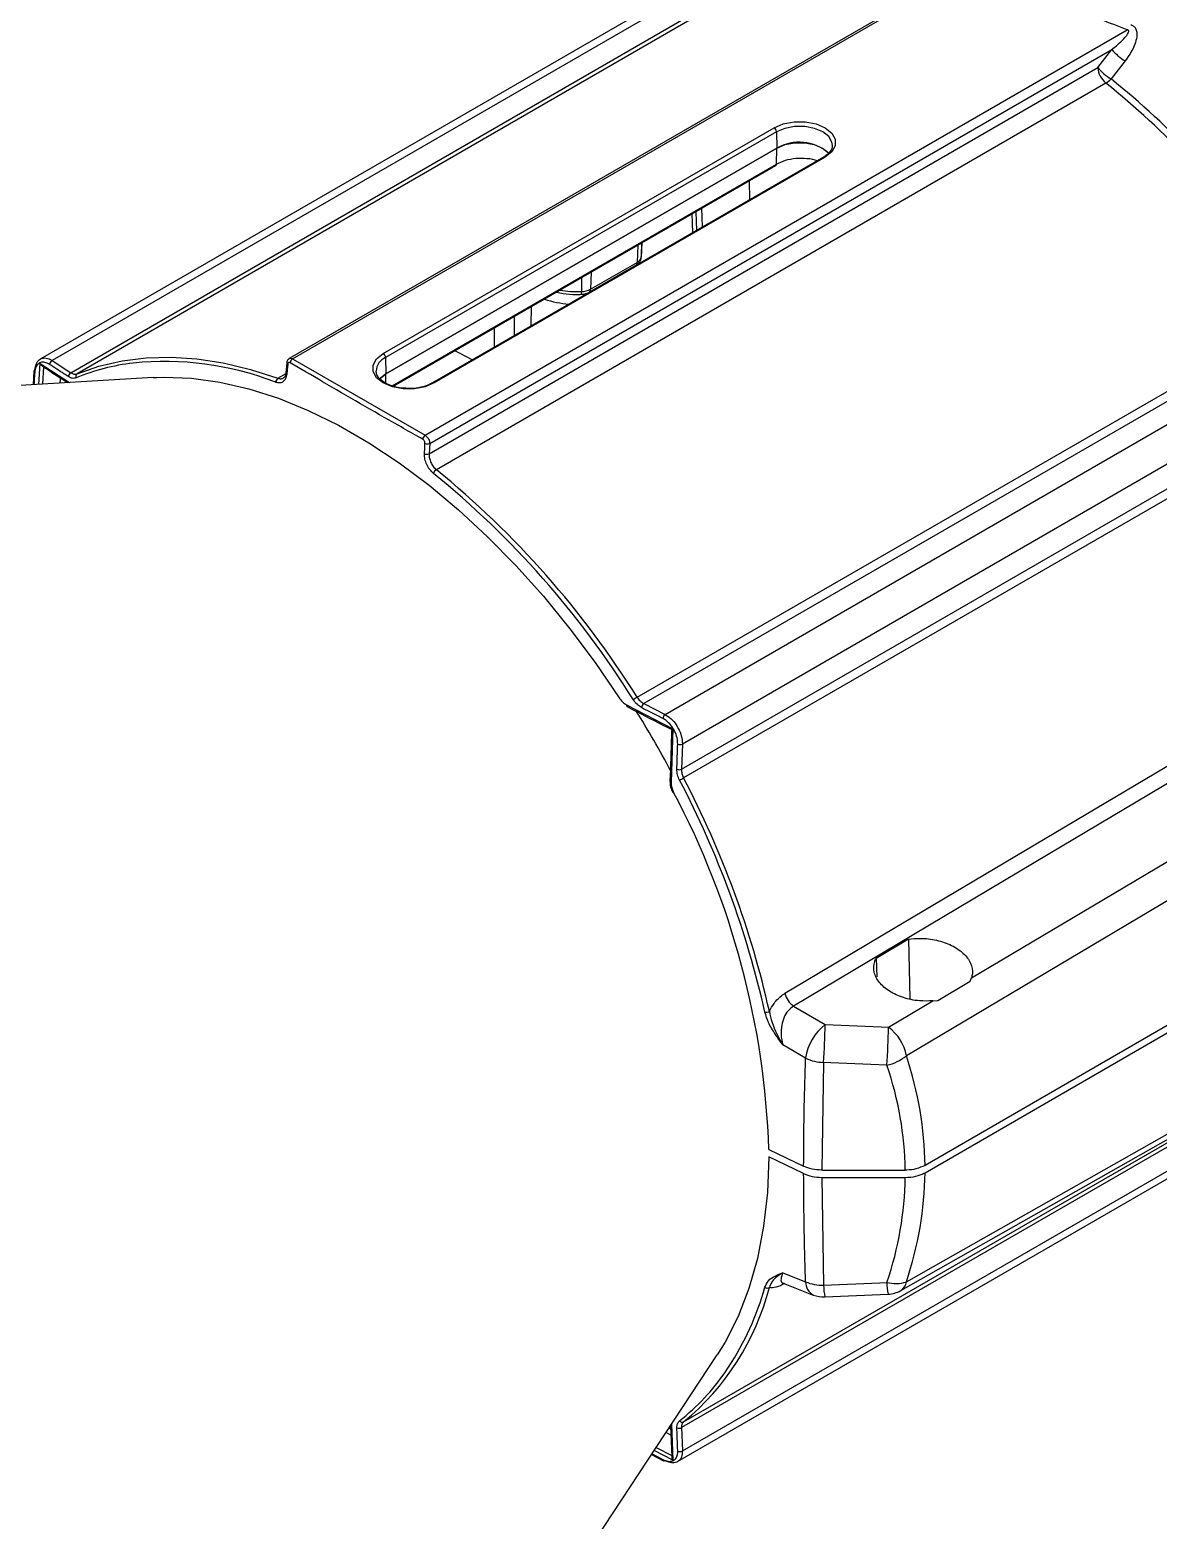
# Model space of a CAD drawing. Extents: x 2 to 136, y 1 to 99.
# Drawn here: x 94.24 to 99.27, y 77.63 to 84.27 of the extents above; entities that cross this region are included whole.
import ezdxf

# ---------------------------------------------------------------- set-up
doc = ezdxf.new("R2010")
doc.units = 0
doc.header["$MEASUREMENT"] = 0
doc.layers.add('OBJECT', color=7, linetype='CONTINUOUS')

msp = doc.modelspace()

# ---------------------------------------------------------------- linework, layer by layer
at = {"layer": 'OBJECT'}
for p, q in [((98.5044, 84.5978), (95.3981, 82.8046)), ((95.4133, 82.8032), (98.5422, 84.6095)), ((97.2123, 84.4899), (94.2886, 82.8021)), ((97.2088, 84.451), (94.3415, 82.7958)), ((94.4253, 82.7413), (97.1952, 84.3404)), ((97.2238, 84.3361), (94.4527, 82.7364)), ((96.0035, 82.4626), (99.1324, 84.2688)), ((96.0239, 82.426), (99.0636, 84.1808)), ((99.0011, 84.1004), (99.0636, 84.1808)), ((99.1225, 84.1303), (99.0599, 84.05)), ((96.0217, 82.3804), (99.0011, 84.1004)), ((99.0369, 84.0313), (96.0536, 82.3091)), ((95.8171, 82.8269), (97.5587, 83.8323)), ((97.5693, 83.8143), (95.8277, 82.8089)), ((97.5693, 83.8143), (97.5709, 83.7423)), ((95.8293, 82.7369), (97.5709, 83.7423)), ((97.5709, 83.7417), (95.8293, 82.7363)), ((97.5693, 83.6708), (97.5709, 83.7417)), ((95.8574, 82.6825), (97.5693, 83.6708)), ((95.8626, 82.6808), (97.5662, 83.6643)), ((97.7786, 83.7018), (96.037, 82.6964)), ((97.7861, 83.7011), (96.0445, 82.6957)), ((97.451, 83.5127), (97.4485, 83.5963)), ((97.1967, 83.3659), (97.1935, 83.4491)), ((97.2099, 83.4586), (97.2131, 83.3754)), ((97.2397, 83.3907), (97.2363, 83.4738)), ((96.9695, 83.3198), (96.9668, 83.2566)), ((96.9674, 83.2636), (96.9698, 83.3199)), ((96.9507, 83.3089), (96.9483, 83.2331)), ((96.9668, 83.2566), (96.9674, 83.2636)), ((96.7348, 83.1002), (96.9419, 83.2198)), ((96.7412, 83.1136), (96.9483, 83.2331)), ((96.7436, 83.1893), (96.7412, 83.1136)), ((96.7007, 83.1646), (96.7005, 83.1029)), ((96.4, 82.991), (96.4, 82.906)), ((96.4756, 82.9496), (96.4782, 83.0361)), ((96.3124, 82.8554), (96.3124, 82.9404)), ((96.9485, 81.2956), (99.7196, 82.8954)), ((99.7482, 82.8666), (96.9783, 81.2675)), ((97.0726, 81.2192), (99.9398, 82.8744)), ((94.2823, 82.6896), (94.2884, 82.7829)), ((94.2884, 82.7829), (94.4197, 82.6977)), ((94.3415, 82.7958), (94.4253, 82.7413)), ((95.387, 82.7862), (95.3828, 82.7416)), ((95.4133, 82.8032), (96.0035, 82.4626)), ((95.8277, 82.8089), (95.8293, 82.7369)), ((94.7923, 82.7198), (94.1508, 82.6818)), ((94.2605, 82.7477), (94.2566, 82.688)), ((94.3034, 82.7675), (94.2982, 82.6905)), ((94.7923, 82.7198), (94.8088, 82.7206)), ((95.3476, 82.7167), (95.3848, 82.7381)), ((95.8284, 82.6945), (95.8293, 82.7363)), ((100.0197, 82.7441), (97.1498, 81.0873)), ((94.4027, 82.7031), (94.4023, 82.6967)), ((95.3388, 82.6986), (95.3336, 82.7004)), ((97.1459, 80.9751), (99.916, 82.5742)), ((99.9265, 82.5361), (97.1553, 80.9364)), ((96.0239, 82.426), (96.0217, 82.3804)), ((96.9008, 81.2617), (97.1076, 81.1554)), ((96.9783, 81.2675), (97.0726, 81.2192)), ((97.1076, 81.1554), (97.0998, 80.9157)), ((101.5431, 81.1229), (98.2311, 79.2109)), ((97.1498, 81.0873), (97.1459, 80.9751)), ((98.2311, 79.1782), (101.5431, 81.0902)), ((98.1568, 80.2181), (98.0127, 80.1329)), ((98.1568, 80.2181), (98.1627, 79.9525)), ((98.0127, 80.1329), (98.0158, 80.05)), ((98.2883, 79.9457), (98.4321, 80.0306)), ((98.4321, 80.0306), (98.4381, 80.0456)), ((98.068, 79.8259), (98.2662, 79.9435)), ((98.2662, 79.9435), (98.2883, 79.9457)), ((97.6456, 79.9198), (97.7861, 79.8383)), ((97.6989, 79.6883), (97.597, 79.7476)), ((97.1553, 78.0682), (99.9265, 79.6679)), ((97.7794, 79.6695), (97.7706, 79.1898)), ((99.916, 79.642), (97.1459, 78.0429)), ((97.1498, 77.9389), (100.0197, 79.5957)), ((97.1287, 77.8914), (100.0523, 79.5792)), ((97.5354, 79.2817), (97.6903, 79.2066)), ((97.5532, 79.2726), (97.5536, 79.2729)), ((97.6903, 79.174), (97.5354, 79.249)), ((97.7706, 79.1898), (98.1427, 79.1898)), ((97.7706, 79.1571), (98.1427, 79.1571)), ((97.7706, 79.1571), (97.7794, 78.6774)), ((97.597, 78.7327), (97.6989, 78.6925)), ((97.5109, 78.6461), (97.5177, 78.6686)), ((97.5991, 78.6865), (97.7334, 78.6333)), ((92.9479, 71.7573), (97.3054, 78.3665)), ((97.0988, 78.0096), (97.0773, 78.0206)), ((97.0909, 78.0411), (97.0978, 78.0376)), ((97.0973, 78.0508), (97.1023, 77.9135)), ((97.102, 78.0579), (97.1076, 77.8983)), ((97.1459, 78.0429), (97.1498, 77.9389)), ((97.1076, 77.8983), (97.0247, 77.9407)), ((97.0335, 77.954), (97.1028, 77.9186)), ((97.0125, 77.9223), (97.0659, 77.8948)), ((97.0146, 77.9255), (97.0627, 77.9009))]:
    msp.add_line(p, q, dxfattribs=at)
at = {"layer": 'OBJECT', "flags": 128}
for points in [[(97.5587, 83.8323), (97.5994, 83.8494), (97.6473, 83.8584), (97.6976, 83.8584), (97.7454, 83.8494), (97.7861, 83.8323), (97.8157, 83.8088), (97.8312, 83.7812), (97.8312, 83.7522), (97.8157, 83.7246), (97.7861, 83.7011)], [(97.8182, 83.7541), (97.8164, 83.7679), (97.8023, 83.793), (97.7755, 83.8143), (97.7386, 83.8298), (97.6952, 83.8379), (97.6496, 83.8379), (97.6062, 83.8298), (97.5693, 83.8143)], [(97.5709, 83.7423), (97.6073, 83.7576), (97.65, 83.7656), (97.6949, 83.7656), (97.7376, 83.7576), (97.7739, 83.7423), (97.8003, 83.7214), (97.8018, 83.7196)], [(94.4527, 82.7364), (94.5505, 82.7709), (94.6532, 82.7949), (94.7605, 82.8083), (94.8717, 82.8112), (94.9866, 82.8034), (95.1045, 82.7849), (95.2251, 82.756), (95.3476, 82.7167)], [(96.0445, 82.6957), (96.0038, 82.6786), (95.956, 82.6696), (95.9057, 82.6696), (95.8578, 82.6786), (95.8171, 82.6957), (95.7876, 82.7192), (95.772, 82.7468), (95.772, 82.7758), (95.7876, 82.8034), (95.8171, 82.8269)], [(96.2134, 82.7983), (96.1591, 82.8275), (96.1366, 82.839)], [(94.8088, 82.7206), (94.8401, 82.7216), (94.9624, 82.7171), (95.0885, 82.7), (95.2178, 82.6702), (95.3496, 82.628), (95.4832, 82.5736), (95.6179, 82.5072), (95.7529, 82.4292), (95.8876, 82.3401), (96.0212, 82.2403), (96.153, 82.1304), (96.2823, 82.0108), (96.4084, 81.8824), (96.5307, 81.7456), (96.6484, 81.6014), (96.7611, 81.4504), (96.868, 81.2934)], [(95.3913, 82.7798), (95.3889, 82.7547), (95.3871, 82.7353)], [(95.8293, 82.7363), (95.8029, 82.7153), (95.8013, 82.7134)], [(95.8015, 82.7143), (95.8029, 82.7159), (95.8293, 82.7369)], [(96.0007, 82.381), (96.0019, 82.4068), (96.0029, 82.4267)], [(97.607, 79.9772), (97.6943, 80.0291), (98.0438, 80.237), (99.4415, 81.0683), (100.5023, 81.6994)], [(101.4924, 81.6861), (101.3278, 81.5883), (100.6225, 81.1692), (98.148, 79.6989)], [(100.5407, 81.6431), (99.6892, 81.1362), (98.7797, 80.5948), (97.6456, 79.9198)], [(98.4381, 80.0456), (98.9787, 80.3664), (99.8894, 80.9069), (100.7253, 81.4031)], [(98.1229, 78.6532), (98.7604, 79.0143), (101.4322, 80.5282)], [(98.148, 78.6922), (98.3243, 78.792), (99.0297, 79.1912), (101.4924, 80.5856)], [(97.7861, 79.8383), (98.0357, 79.8273), (98.068, 79.8259)], [(98.0613, 79.6571), (97.8116, 79.6681), (97.7794, 79.6695)], [(97.5354, 79.249), (97.5289, 79.0907), (97.5119, 78.9396), (97.4844, 78.7965), (97.4465, 78.6622), (97.3984, 78.5376), (97.3405, 78.4233), (97.3054, 78.3665)], [(97.7794, 78.6774), (98.029, 78.6883), (98.0613, 78.6898)], [(97.7849, 78.6247), (97.8906, 78.6293), (98.0667, 78.637)]]:
    msp.add_lwpolyline(points, dxfattribs=at)
at = {"layer": 'OBJECT'}
for centre, radius, start, end in [((99.2445, 84.3323), 0.236, 219.93627, 238.85225), ((99.0985, 84.107), 0.0976, 183.87692, 230.84125), ((99.1822, 84.2521), 0.2362, 219.96129, 238.81637), ((98.9832, 84.1208), 0.1043, 300.93041, 317.26829), ((96.5644, 80.9575), 3.9738, 36.37435, 51.09902), ((96.5491, 80.9482), 3.9616, 36.37434, 51.09902), ((97.5462, 83.8129), 0.0231, 3.54022, 57.32576), ((97.6705, 83.5678), 0.2003, 49.26752, 119.7963), ((97.5568, 83.742), 0.0141, 358.69957, 1.30043), ((97.5623, 83.6701), 0.00709, 303.89165, 5.39652), ((97.7818, 83.6953), 0.00721, 52.84791, 115.84267), ((96.934, 83.2634), 0.0335, 295.31508, 348.32235), ((96.9333, 83.2322), 0.0151, 305.03517, 3.5714), ((96.6988, 83.1925), 0.0897, 271.12076, 298.25022), ((96.7261, 83.1126), 0.0151, 305.03992, 3.57213), ((96.676, 83.4883), 0.442, 251.45763, 265.96998), ((96.6812, 83.5882), 0.4857, 260.8363, 272.28059), ((96.6595, 83.0997), 0.0412, 347.35391, 4.49036), ((94.3524, 82.7765), 0.0221, 119.30107, 174.55647), ((94.819, 81.8201), 0.9715, 96.91669, 112.41835), ((94.8416, 81.4191), 1.3726, 68.99494, 95.83692), ((95.3943, 82.7864), 0.00726, 182.07882, 245.33635), ((95.4256, 82.7837), 0.0231, 122.04951, 174.20237), ((95.8556, 82.7438), 0.0708, 113.1895, 175.50199), ((95.8046, 82.8075), 0.0231, 3.54022, 57.32576), ((94.2671, 82.7463), 0.00707, 111.41515, 168.65733), ((94.2671, 82.7477), 0.00686, 179.78464, 242.74374), ((94.4362, 82.722), 0.0222, 119.4257, 174.5047), ((94.4611, 82.7248), 0.0143, 125.86704, 207.87649), ((95.3588, 82.7001), 0.02, 124.00291, 184.29527), ((95.3901, 82.7419), 0.00725, 181.75247, 245.34367), ((95.8152, 82.7366), 0.0141, 358.69957, 1.30043), ((96.0402, 82.6899), 0.0072, 52.81917, 116.20292), ((96.0165, 82.4429), 0.0236, 123.55698, 174.48294), ((96.0142, 82.4498), 0.0257, 244.04693, 292.28607), ((96.0119, 82.4042), 0.0257, 244.05813, 292.2876), ((96.0686, 82.2848), 0.0286, 121.67949, 163.17561), ((93.4498, 79.1076), 4.1064, 32.01679, 50.87087), ((93.449, 79.1074), 4.1273, 32.01678, 50.87088), ((96.9084, 81.2603), 0.00779, 169.74044, 233.94408), ((97.0503, 81.1198), 0.2031, 120.07283, 125.74787), ((96.9928, 81.2478), 0.0245, 126.2198, 175.66333), ((93.1339, 78.8603), 4.4897, 28.01867, 31.9602), ((97.0872, 81.1994), 0.0245, 126.34867, 175.74762), ((97.1397, 81.1101), 0.025, 245.30844, 293.80734), ((97.1358, 80.9978), 0.0249, 245.40081, 293.94718), ((97.0591, 81.1036), 0.193, 293.94228, 299.91653), ((93.3755, 78.9567), 4.2468, 12.73962, 27.64637), ((93.3743, 78.9558), 4.2684, 12.73963, 27.64637), ((97.1022, 80.9229), 0.00761, 186.88717, 251.41292), ((93.8846, 79.1592), 3.6528, 1.92232, 27.96007), ((97.7042, 80.001), 0.1001, 193.76493, 234.14742), ((97.5217, 79.926), 0.033, 263.11709, 298.80294), ((97.9265, 79.6563), 0.2298, 127.64312, 171.98633), ((94.4898, 79.8845), 3.2966, 356.2602, 359.19666), ((94.7701, 79.8722), 3.2982, 356.2609, 359.19597), ((97.9502, 79.663), 0.201, 10.28769, 54.1408), ((97.7814, 79.8593), 0.1898, 244.23472, 269.39999), ((98.017, 79.8598), 0.2074, 282.30863, 309.14358), ((96.4258, 78.9557), 1.1489, 309.42092, 345.40283), ((97.5295, 78.6831), 0.0187, 230.90877, 295.40717), ((97.7723, 78.8618), 0.1846, 246.55211, 272.19887), ((97.7644, 78.6911), 0.0655, 178.74874, 241.77852), ((98.0364, 78.6775), 0.257, 180.02001, 191.85948), ((98.1006, 78.837), 0.1524, 255.04527, 288.1259), ((98.3181, 78.6898), 0.2569, 180.0177, 191.86084), ((98.0937, 78.6995), 0.0548, 302.16617, 352.27059), ((96.2727, 79.0181), 1.293, 325.80387, 343.27684), ((97.7794, 78.7495), 0.125, 248.41087, 272.51425), ((98.0613, 78.7619), 0.125, 272.51428, 299.52987), ((96.5297, 78.8497), 0.9857, 308.06301, 325.506), ((97.1495, 78.0813), 0.0143, 212.29097, 294.12556), ((97.1349, 78.0618), 0.0219, 244.53825, 300.33376), ((97.1387, 77.9577), 0.0219, 244.48239, 300.4686), ((97.0694, 77.9004), 0.00673, 176.29033, 238.11754), ((97.0682, 77.9013), 0.00696, 250.00914, 309.07029)]:
    msp.add_arc(centre, radius, start, end, dxfattribs=at)
for centre, major_axis, ratio, start_param, end_param in [((93.8012, 79.2456), (4.4298, -0.0781), 0.588782, 0.016641, 0.204544), ((93.8012, 79.1734), (4.3416, 0), 0.577382, 0.006515, 0.194163), ((93.8012, 79.1734), (4.3416, 0), 0.577382, 6.089022, 6.276671), ((93.8012, 79.2456), (4.4298, -0.0781), 0.588782, 6.099403, 6.287306)]:
    msp.add_ellipse(centre, major_axis=major_axis, ratio=ratio, start_param=start_param, end_param=end_param, dxfattribs=at)
for points, knots in [([(99.1324, 84.2688), (99.0529, 84.2993), (98.8916, 84.3612), (98.6927, 84.4778), (98.5904, 84.5673), (98.5422, 84.6095)], [0, 0, 0, 0, 0.339274, 0.688484, 1, 1, 1, 1]), ([(99.0636, 84.1808), (99.0769, 84.1922), (99.1037, 84.215), (99.1299, 84.2413), (99.138, 84.2587), (99.1389, 84.2624), (99.1385, 84.2653), (99.1374, 84.267), (99.1355, 84.2682), (99.1337, 84.2687), (99.1326, 84.2688), (99.1324, 84.2688)], [0, 0, 0, 0, 0.41911, 0.839951, 0.880199, 0.924728, 0.942601, 0.960653, 0.976828, 0.994027, 1, 1, 1, 1]), ([(99.1488, 84.2919), (99.1536, 84.2896), (99.1632, 84.2851), (99.1724, 84.271), (99.1768, 84.2491), (99.1707, 84.2106), (99.1507, 84.1689), (99.1301, 84.1407), (99.1225, 84.1303)], [0, 0, 0, 0, 0.0872967, 0.1745381, 0.2847023, 0.4644366, 0.8023505, 1, 1, 1, 1]), ([(97.8177, 83.754), (97.8178, 83.7532), (97.8194, 83.7452), (97.8123, 83.7311), (97.7974, 83.7137), (97.7837, 83.705), (97.7786, 83.7018)], [0, 0, 0, 0, 0.046585, 0.450237, 0.79722, 1, 1, 1, 1]), ([(97.5693, 83.6708), (97.582, 83.6769), (97.6074, 83.6891), (97.6561, 83.6981), (97.7047, 83.6972), (97.7382, 83.6924), (97.7506, 83.686), (97.7509, 83.6858)], [0, 0, 0, 0, 0.248163, 0.496312, 0.74493, 0.993995, 1, 1, 1, 1]), ([(96.9419, 83.2198), (96.9467, 83.2231), (96.9561, 83.2297), (96.9643, 83.2427), (96.966, 83.2517), (96.9667, 83.2551)], [0, 0, 0, 0, 0.387199, 0.769357, 1, 1, 1, 1]), ([(96.5896, 83.1005), (96.5991, 83.0983), (96.6272, 83.092), (96.665, 83.0899), (96.6923, 83.0905), (96.6997, 83.0906)], [0, 0, 0, 0, 0.2698527, 0.8014843, 1, 1, 1, 1]), ([(96.6997, 83.0906), (96.7049, 83.0911), (96.7175, 83.0921), (96.7284, 83.0972), (96.7348, 83.1002)], [0, 0, 0, 0, 0.415536, 1, 1, 1, 1]), ([(94.3303, 82.7786), (94.3233, 82.7823), (94.3092, 82.7897), (94.2898, 82.7882), (94.2746, 82.7774), (94.2662, 82.7604), (94.2645, 82.7468), (94.2639, 82.7416)], [0, 0, 0, 0, 0.216835, 0.433686, 0.650167, 0.866491, 1, 1, 1, 1]), ([(94.2646, 82.7529), (94.266, 82.7625), (94.2687, 82.7817), (94.2829, 82.8005), (94.3025, 82.8087), (94.3233, 82.8061), (94.3365, 82.7986), (94.3415, 82.7958)], [0, 0, 0, 0, 0.216844, 0.433701, 0.650256, 0.866699, 1, 1, 1, 1]), ([(94.2985, 82.7707), (94.2968, 82.772), (94.2927, 82.7752), (94.2898, 82.78), (94.2884, 82.7828), (94.2884, 82.7829)], [0, 0, 0, 0, 0.420752, 0.990526, 1, 1, 1, 1]), ([(95.3983, 82.8044), (95.3976, 82.804), (95.3944, 82.8027), (95.3906, 82.7977), (95.3876, 82.7917), (95.3874, 82.7876), (95.3874, 82.7861)], [0, 0, 0, 0, 0.104799, 0.458589, 0.806596, 1, 1, 1, 1]), ([(95.4026, 82.786), (95.4014, 82.7866), (95.3991, 82.7877), (95.3958, 82.7874), (95.3932, 82.7855), (95.3917, 82.7828), (95.3914, 82.7806), (95.3913, 82.7798)], [0, 0, 0, 0, 0.217388, 0.434771, 0.652345, 0.870527, 1, 1, 1, 1]), ([(95.3983, 82.8044), (95.3996, 82.8051), (95.4028, 82.8067), (95.4082, 82.8058), (95.412, 82.8039), (95.4133, 82.8032)], [0, 0, 0, 0, 0.3222566, 0.7515743, 1, 1, 1, 1]), ([(95.993, 82.4452), (95.9859, 82.4492), (95.9501, 82.4694), (95.8001, 82.5542), (95.6101, 82.6636), (95.4504, 82.7578), (95.4026, 82.786)], [0, 0, 0, 0, 0.035928, 0.179639, 0.754501, 1, 1, 1, 1]), ([(94.2639, 82.7416), (94.2634, 82.7332), (94.2622, 82.7155), (94.2611, 82.6977), (94.2605, 82.6883)], [0, 0, 0, 0, 0.46806, 1, 1, 1, 1]), ([(94.2985, 82.7706), (94.3048, 82.7665), (94.3425, 82.742), (94.3803, 82.7175), (94.4117, 82.6972)], [0, 0, 0, 0, 0.168213, 1, 1, 1, 1]), ([(94.4141, 82.7241), (94.4075, 82.7285), (94.3795, 82.7466), (94.3516, 82.7647), (94.3303, 82.7786)], [0, 0, 0, 0, 0.2377669, 1, 1, 1, 1]), ([(94.3777, 82.6952), (94.3778, 82.697), (94.3783, 82.7047), (94.3789, 82.7124), (94.3792, 82.7183)], [0, 0, 0, 0, 0.238756, 1, 1, 1, 1]), ([(94.4485, 82.7182), (94.4435, 82.7169), (94.433, 82.7143), (94.4206, 82.7207), (94.4141, 82.7241)], [0, 0, 0, 0, 0.473443, 1, 1, 1, 1]), ([(94.4253, 82.7413), (94.4299, 82.7388), (94.4397, 82.7334), (94.4482, 82.7354), (94.4527, 82.7364)], [0, 0, 0, 0, 0.473398, 1, 1, 1, 1]), ([(95.3871, 82.7353), (95.3858, 82.7284), (95.3832, 82.7145), (95.3721, 82.701), (95.357, 82.6944), (95.3449, 82.6971), (95.3388, 82.6986)], [0, 0, 0, 0, 0.249056, 0.498133, 0.746674, 1, 1, 1, 1]), ([(95.3476, 82.7167), (95.3524, 82.7156), (95.362, 82.7133), (95.3742, 82.7186), (95.3829, 82.7282), (95.385, 82.7379), (95.3859, 82.742)], [0, 0, 0, 0, 0.265909, 0.531792, 0.798426, 1, 1, 1, 1]), ([(95.9353, 82.6718), (95.9236, 82.6718), (95.8976, 82.6719), (95.8596, 82.6803), (95.8255, 82.6943), (95.8008, 82.7127), (95.7869, 82.7317), (95.7861, 82.7435), (95.7857, 82.749)], [0, 0, 0, 0, 0.1458855, 0.3238934, 0.5006526, 0.6755841, 0.8497407, 1, 1, 1, 1]), ([(96.037, 82.6964), (96.0318, 82.6936), (96.0165, 82.6855), (95.985, 82.6762), (95.9546, 82.6709), (95.9379, 82.6717), (95.9353, 82.6718)], [0, 0, 0, 0, 0.190836, 0.56029, 0.93229, 1, 1, 1, 1]), ([(96.0035, 82.4626), (96.0059, 82.4609), (96.0106, 82.4576), (96.0169, 82.4497), (96.0215, 82.4406), (96.0237, 82.4323), (96.0239, 82.4277), (96.0239, 82.426)], [0, 0, 0, 0, 0.218059, 0.436117, 0.654231, 0.872516, 1, 1, 1, 1]), ([(96.0029, 82.4267), (96.0029, 82.4282), (96.0028, 82.4313), (96.0011, 82.4361), (95.9985, 82.4405), (95.9956, 82.4436), (95.9937, 82.4448), (95.993, 82.4452)], [0, 0, 0, 0, 0.219082, 0.438182, 0.656825, 0.874764, 1, 1, 1, 1]), ([(96.0412, 82.2931), (96.0354, 82.2985), (96.0237, 82.3093), (96.0104, 82.332), (96.0015, 82.3571), (96.0009, 82.373), (96.0007, 82.381)], [0, 0, 0, 0, 0.24726, 0.494506, 0.742148, 1, 1, 1, 1]), ([(96.0217, 82.3804), (96.0218, 82.374), (96.022, 82.3613), (96.0287, 82.3411), (96.0393, 82.3225), (96.0488, 82.3136), (96.0536, 82.3091)], [0, 0, 0, 0, 0.249667, 0.499371, 0.748128, 1, 1, 1, 1]), ([(96.868, 81.2934), (96.8727, 81.287), (96.8823, 81.2737), (96.8945, 81.2658), (96.9008, 81.2617)], [0, 0, 0, 0, 0.4877, 1, 1, 1, 1]), ([(96.9683, 81.2496), (96.9618, 81.2536), (96.9481, 81.262), (96.9373, 81.2769), (96.9316, 81.2847)], [0, 0, 0, 0, 0.474046, 1, 1, 1, 1]), ([(96.9485, 81.2956), (96.9526, 81.29), (96.9607, 81.2789), (96.9718, 81.2709), (96.9777, 81.2678), (96.9783, 81.2675)], [0, 0, 0, 0, 0.471916, 0.943784, 1, 1, 1, 1]), ([(96.9039, 81.254), (96.9181, 81.2467), (96.9841, 81.2126), (97.0503, 81.1787), (97.1023, 81.1521)], [0, 0, 0, 0, 0.215811, 1, 1, 1, 1]), ([(97.0627, 81.2012), (97.0552, 81.2051), (97.0237, 81.2212), (96.9923, 81.2373), (96.9683, 81.2496)], [0, 0, 0, 0, 0.2377672, 1, 1, 1, 1]), ([(97.1292, 81.0874), (97.1288, 81.0968), (97.1278, 81.1154), (97.1165, 81.1452), (97.0993, 81.172), (97.0802, 81.191), (97.0675, 81.1984), (97.0627, 81.2012)], [0, 0, 0, 0, 0.2168, 0.433617, 0.650078, 0.866405, 1, 1, 1, 1]), ([(97.0726, 81.2192), (97.0817, 81.2134), (97.0998, 81.202), (97.1234, 81.1736), (97.1407, 81.141), (97.1492, 81.1108), (97.1496, 81.0938), (97.1498, 81.0873)], [0, 0, 0, 0, 0.216872, 0.433758, 0.650331, 0.86677, 1, 1, 1, 1]), ([(97.1022, 81.1521), (97.1019, 81.1423), (97.0992, 81.0656), (97.0968, 80.9889), (97.0947, 80.922)], [0, 0, 0, 0, 0.127268, 1, 1, 1, 1]), ([(97.1023, 81.1521), (97.1022, 81.1521), (97.1019, 81.1519), (97.1035, 81.1529), (97.1058, 81.1543), (97.1076, 81.1553), (97.1076, 81.1554)], [0, 0, 0, 0, 0.0363748, 0.451326, 0.9910261, 1, 1, 1, 1]), ([(97.1255, 80.9752), (97.1257, 80.9836), (97.127, 81.021), (97.1283, 81.0585), (97.1292, 81.0874)], [0, 0, 0, 0, 0.2260629, 1, 1, 1, 1]), ([(97.1374, 80.9273), (97.1339, 80.9352), (97.1266, 80.9514), (97.1258, 80.9671), (97.1255, 80.9752)], [0, 0, 0, 0, 0.488114, 1, 1, 1, 1]), ([(97.1459, 80.9751), (97.1462, 80.9689), (97.1466, 80.9562), (97.1524, 80.9431), (97.1553, 80.9364)], [0, 0, 0, 0, 0.487924, 1, 1, 1, 1]), ([(97.0953, 80.9199), (97.0952, 80.9165), (97.0947, 80.9047), (97.0995, 80.8876), (97.1058, 80.8751), (97.1079, 80.871)], [0, 0, 0, 0, 0.2094919, 0.7433191, 1, 1, 1, 1]), ([(97.0998, 80.9157), (97.1002, 80.9086), (97.1011, 80.8942), (97.1077, 80.8793), (97.111, 80.8718)], [0, 0, 0, 0, 0.494003, 1, 1, 1, 1]), ([(98.1568, 80.2181), (98.1742, 80.2199), (98.2156, 80.2243), (98.2838, 80.216), (98.3514, 80.1927), (98.4049, 80.1566), (98.4376, 80.1122), (98.445, 80.0735), (98.4397, 80.0518), (98.4381, 80.0456)], [0, 0, 0, 0, 0.117568, 0.279861, 0.442586, 0.605907, 0.769589, 0.933238, 1, 1, 1, 1]), ([(98.2662, 79.9435), (98.2462, 79.9429), (98.2016, 79.9415), (98.1329, 79.956), (98.07, 79.9846), (98.0242, 80.0247), (98.0009, 80.0712), (98.0018, 80.1084), (98.0105, 80.1281), (98.0127, 80.1329)], [0, 0, 0, 0, 0.132307, 0.294526, 0.457212, 0.620426, 0.783854, 0.947086, 1, 1, 1, 1]), ([(97.5376, 79.8971), (97.5441, 79.909), (97.5601, 79.938), (97.5856, 79.9636), (97.6033, 79.9748), (97.607, 79.9772)], [0, 0, 0, 0, 0.355604, 0.866053, 1, 1, 1, 1]), ([(97.597, 79.7476), (97.597, 79.7477), (97.5855, 79.7637), (97.5628, 79.7957), (97.5328, 79.8444), (97.5225, 79.8778), (97.5177, 79.8932)], [0, 0, 0, 0, 0.00268, 0.34979, 0.701238, 1, 1, 1, 1]), ([(97.5376, 79.8971), (97.5411, 79.8805), (97.5521, 79.8288), (97.5784, 79.7796), (97.597, 79.7477), (97.597, 79.7476)], [0, 0, 0, 0, 0.319161, 0.99706, 1, 1, 1, 1]), ([(97.6456, 79.9198), (97.637, 79.9138), (97.6199, 79.9018), (97.6017, 79.8712), (97.5909, 79.8344), (97.5877, 79.7911), (97.5938, 79.7628), (97.597, 79.7476)], [0, 0, 0, 0, 0.182198, 0.364245, 0.551043, 0.759195, 1, 1, 1, 1]), ([(97.6903, 79.2066), (97.6906, 79.2747), (97.6914, 79.4353), (97.6961, 79.5958), (97.6989, 79.6883)], [0, 0, 0, 0, 0.423826, 1, 1, 1, 1]), ([(97.7706, 79.1898), (97.7559, 79.1905), (97.7266, 79.1921), (97.7024, 79.2018), (97.6903, 79.2066)], [0, 0, 0, 0, 0.5, 1, 1, 1, 1]), ([(98.2311, 79.2109), (98.2183, 79.205), (98.1943, 79.194), (98.1613, 79.19), (98.1451, 79.1898), (98.1427, 79.1898)], [0, 0, 0, 0, 0.499401, 0.929163, 1, 1, 1, 1]), ([(97.6903, 79.174), (97.7024, 79.1691), (97.7266, 79.1594), (97.7559, 79.1579), (97.7706, 79.1571)], [0, 0, 0, 0, 0.5, 1, 1, 1, 1]), ([(97.6989, 78.6925), (97.6977, 78.7277), (97.6925, 78.8881), (97.6913, 79.0486), (97.6903, 79.174)], [0, 0, 0, 0, 0.219221, 1, 1, 1, 1]), ([(98.1427, 79.1571), (98.1591, 79.1582), (98.1895, 79.1602), (98.2178, 79.1708), (98.2295, 79.1773), (98.2311, 79.1782)], [0, 0, 0, 0, 0.499397, 0.929176, 1, 1, 1, 1]), ([(97.5177, 78.6686), (97.5225, 78.6787), (97.5327, 78.7006), (97.5625, 78.7189), (97.5853, 78.7281), (97.597, 78.7326), (97.597, 78.7327)], [0, 0, 0, 0, 0.298757, 0.643489, 0.997319, 1, 1, 1, 1]), ([(97.597, 78.7327), (97.597, 78.7326), (97.5784, 78.7196), (97.5521, 78.7051), (97.5411, 78.6756), (97.5376, 78.6662)], [0, 0, 0, 0, 0.00294, 0.680839, 1, 1, 1, 1]), ([(97.597, 78.7327), (97.5939, 78.7231), (97.5876, 78.7039), (97.5895, 78.6891), (97.5979, 78.6882), (97.5996, 78.6881)], [0, 0, 0, 0, 0.442181, 0.885484, 1, 1, 1, 1]), ([(97.607, 78.6846), (97.5932, 78.6777), (97.5659, 78.6641), (97.5469, 78.6655), (97.5376, 78.6662)], [0, 0, 0, 0, 0.505217, 1, 1, 1, 1]), ([(97.5917, 78.6883), (97.5923, 78.6886), (97.5932, 78.689), (97.5976, 78.6866), (97.599, 78.6859)], [0, 0, 0, 0, 0.692734, 1, 1, 1, 1]), ([(97.1255, 78.042), (97.1258, 78.0486), (97.1265, 78.062), (97.1337, 78.0697), (97.1374, 78.0736)], [0, 0, 0, 0, 0.488655, 1, 1, 1, 1]), ([(97.1553, 78.0682), (97.1525, 78.0652), (97.1467, 78.0591), (97.1462, 78.0484), (97.1459, 78.0429)], [0, 0, 0, 0, 0.486981, 1, 1, 1, 1]), ([(97.1292, 77.938), (97.129, 77.9458), (97.1277, 77.9805), (97.1264, 78.0152), (97.1255, 78.042)], [0, 0, 0, 0, 0.226065, 1, 1, 1, 1]), ([(97.0627, 77.9009), (97.0705, 77.8976), (97.0863, 77.8912), (97.1067, 77.8932), (97.1216, 77.9039), (97.1289, 77.9202), (97.1291, 77.9331), (97.1292, 77.938)], [0, 0, 0, 0, 0.2168345, 0.4336857, 0.6501667, 0.8664931, 1, 1, 1, 1]), ([(97.1498, 77.9389), (97.1491, 77.9297), (97.1479, 77.9114), (97.1348, 77.8931), (97.1148, 77.8848), (97.0927, 77.8867), (97.0782, 77.8933), (97.0726, 77.8959)], [0, 0, 0, 0, 0.216841, 0.433701, 0.650254, 0.866699, 1, 1, 1, 1]), ([(97.1022, 77.9135), (97.1025, 77.9112), (97.1032, 77.906), (97.1058, 77.9009), (97.1076, 77.8983), (97.1076, 77.8983)], [0, 0, 0, 0, 0.429515, 0.990676, 1, 1, 1, 1])]:
    msp.add_open_spline(points, degree=3, knots=knots, dxfattribs=at)

doc.saveas('drawing.dxf')
